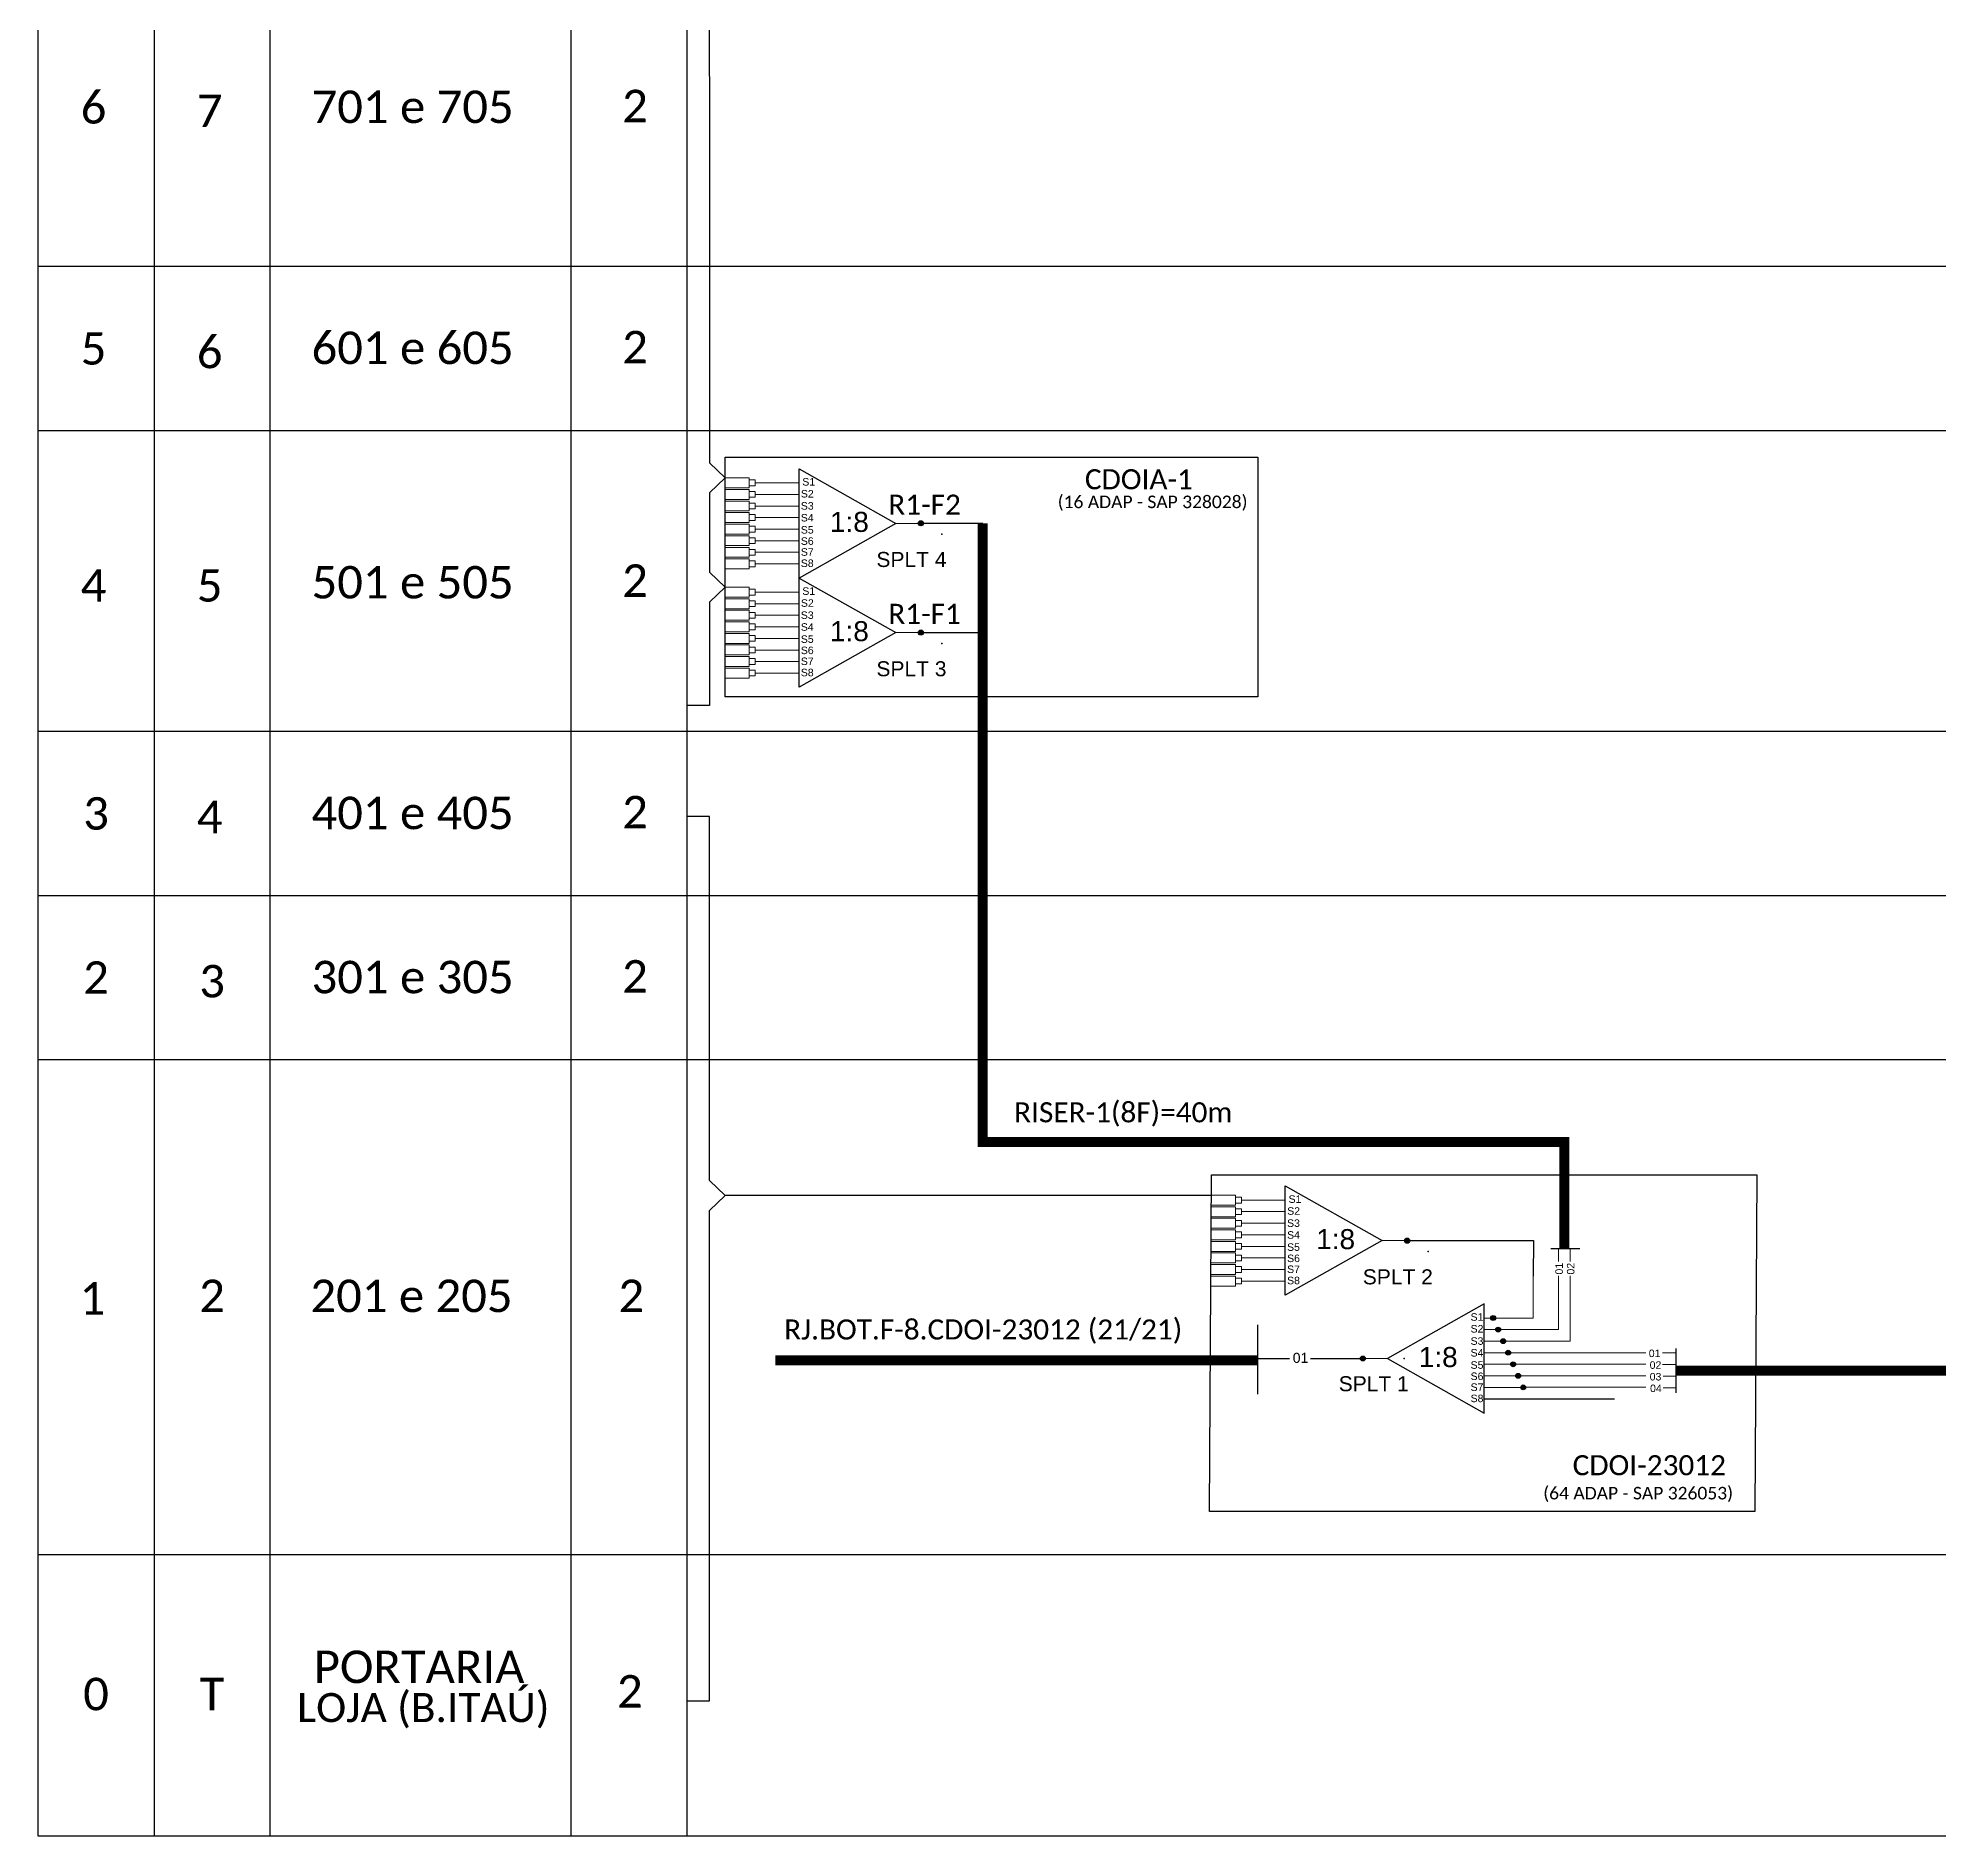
# Model space of a CAD drawing. Extents: x 0 to 841, y 0 to 594.
# Drawn here: x 428.8 to 618.3, y 304.7 to 484.1 of the extents above; entities that cross this region are included whole.
import ezdxf
from ezdxf.enums import TextEntityAlignment as Align

# ---------------------------------------------------------------- set-up
doc = ezdxf.new("R2010")
doc.units = 0
doc.styles.add('ARIAL', font='arial.ttf')
doc.styles.add('WMF-Calibri0', font='calibri.ttf')
doc.linetypes.add('RESERVA', pattern='A,0.5,-0.15,["RESERVA",Standard,S=0.18,R=0,X=0,Y=-0.1],-1.3', length=1.95)

# ---------------------------------------------------------------- blocks, each defined once
blk = doc.blocks.new('SPLITTER_')
blk.add_point((0, 0))
at = {"style": 'ARIAL', "flags": 4}
blk.add_attdef('SPLT', (0, -3.26), '', height=1.5, dxfattribs=at)
blk = doc.blocks.new('SPLT_1-8_SC-APC_ESQ')
at = {"color": 3, "lineweight": 0}
for points in [[(2.41, -3.02), (0, -3.02)], [(2.41, -3.02), (2.41, -4)], [(2.99, -3.51), (7.37, -3.51)], [(2.41, -4), (0, -4)], [(2.41, -4.17), (0, -4.17)], [(2.41, -5.16), (0, -5.16)], [(2.41, -5.32), (0, -5.32)], [(2.41, -4.17), (2.41, -5.16)], [(2.41, -5.32), (2.41, -6.31)], [(7.37, -4.66), (2.99, -4.66)], [(2.41, -6.31), (0, -6.31)], [(2.41, -6.48), (0, -6.48)], [(2.41, -7.46), (0, -7.46)], [(2.41, -6.48), (2.41, -7.46)], [(7.37, -5.82), (2.99, -5.82)], [(7.37, -6.97), (2.99, -6.97)], [(2.41, -7.63), (0, -7.63)], [(2.41, -8.62), (0, -8.62)], [(2.41, -8.78), (0, -8.78)], [(2.41, -7.63), (2.41, -8.62)], [(2.41, -8.78), (2.41, -9.77)], [(7.37, -8.12), (2.99, -8.12)], [(7.37, -9.28), (2.99, -9.28)], [(2.41, -9.77), (0, -9.77)], [(2.41, -9.94), (0, -9.94)], [(2.41, -10.92), (0, -10.92)], [(2.41, -11.09), (0, -11.09)], [(2.41, -9.94), (2.41, -10.92)], [(2.41, -11.09), (2.41, -12.08)], [(7.37, -10.43), (2.99, -10.43)], [(2.41, -12.08), (0, -12.08)], [(7.37, -11.58), (2.99, -11.58)]]:
    blk.add_lwpolyline(points, dxfattribs=at)
for points in [[(2.99, -3.22), (2.41, -3.22), (2.41, -3.8), (2.99, -3.8)], [(2.99, -4.38), (2.41, -4.38), (2.41, -4.95), (2.99, -4.95)], [(2.99, -5.53), (2.41, -5.53), (2.41, -6.1), (2.99, -6.1)], [(2.99, -6.68), (2.41, -6.68), (2.41, -7.26), (2.99, -7.26)], [(2.99, -7.84), (2.41, -7.84), (2.41, -8.41), (2.99, -8.41)], [(2.99, -8.99), (2.41, -8.99), (2.41, -9.56), (2.99, -9.56)], [(2.99, -10.14), (2.41, -10.14), (2.41, -10.72), (2.99, -10.72)], [(2.99, -11.3), (2.41, -11.3), (2.41, -11.87), (2.99, -11.87)]]:
    blk.add_lwpolyline(points, close=True, dxfattribs=at)
at = {"color": 1}
blk.add_lwpolyline([(7.37, -2.1), (17.04, -7.55), (7.37, -13), (7.37, -2.1)], dxfattribs=at)
at = {"color": 1, "lineweight": 0}
blk.add_lwpolyline([(17.04, -7.55), (19.26, -7.55)], dxfattribs=at)
at = {"color": 1, "style": 'ARIAL'}
for s, height, p in [('S1', 0.75, (7.7, -3.78)), ('S3', 0.75, (7.55, -6.18)), ('S2', 0.75, (7.56, -4.97)), ('S4', 0.75, (7.55, -7.36)), ('1:8', 2, (10.45, -8.4)), ('S5', 0.75, (7.55, -8.57)), ('S6', 0.75, (7.55, -9.69)), ('S7', 0.75, (7.55, -10.78)), ('S8', 0.75, (7.55, -11.9))]:
    blk.add_text(s, height=height, dxfattribs=at).set_placement(p)

msp = doc.modelspace()

# ---------------------------------------------------------------- hatches: boundary and pattern name
h = msp.add_hatch(color=3)
h.dxf.hatch_style = 1
edge = h.paths.add_edge_path()
edge.add_arc((516.87, 435.67), 0.256, 0, 360)
h = msp.add_hatch(color=3)
h.dxf.hatch_style = 1
edge = h.paths.add_edge_path()
edge.add_arc((516.87, 424.77), 0.256, 0, 360)
h = msp.add_hatch(color=3)
h.dxf.hatch_style = 1
edge = h.paths.add_edge_path()
edge.add_arc((565.36, 364.12), 0.256, 0, 360)
h = msp.add_hatch(color=3)
h.dxf.hatch_style = 1
edge = h.paths.add_edge_path()
edge.add_arc((573.94, 356.4), 0.242, 0, 360)
h = msp.add_hatch(color=3)
h.dxf.hatch_style = 1
edge = h.paths.add_edge_path()
edge.add_arc((574.44, 355.25), 0.242, 0, 360)
h = msp.add_hatch(color=3)
h.dxf.hatch_style = 1
edge = h.paths.add_edge_path()
edge.add_arc((574.94, 354.1), 0.242, 0, 360)
h = msp.add_hatch(color=3)
h.dxf.hatch_style = 1
edge = h.paths.add_edge_path()
edge.add_arc((560.94, 352.37), 0.242, 0, 360)
h = msp.add_hatch(color=3)
h.dxf.hatch_style = 1
edge = h.paths.add_edge_path()
edge.add_arc((575.44, 352.94), 0.242, 0, 360)
h = msp.add_hatch(color=3)
h.dxf.hatch_style = 1
edge = h.paths.add_edge_path()
edge.add_arc((575.94, 351.79), 0.242, 0, 360)
h = msp.add_hatch(color=3)
h.dxf.hatch_style = 1
edge = h.paths.add_edge_path()
edge.add_arc((576.44, 350.64), 0.242, 0, 360)
h = msp.add_hatch(color=3)
h.dxf.hatch_style = 1
edge = h.paths.add_edge_path()
edge.add_arc((576.94, 349.48), 0.242, 0, 360)

# ---------------------------------------------------------------- linework, layer by layer
msp.add_line((481.99, 304.74), (481.99, 523.92))
for points in [[(428.83, 531.44), (428.83, 304.74), (757.17, 304.74), (757.17, 531.44)], [(451.98, 304.74), (451.98, 531.44)], [(493.57, 304.74), (493.57, 531.44)], [(440.4, 527.33), (440.4, 304.74)], [(428.83, 461.31), (757.17, 461.31)], [(428.83, 444.94), (757.17, 444.94)], [(428.83, 414.93), (757.17, 414.93)], [(428.83, 398.56), (757.17, 398.56)], [(428.83, 382.18), (757.17, 382.18)], [(428.83, 332.8), (757.17, 332.8)]]:
    msp.add_lwpolyline(points)
at = {"color": 3}
for points in [[(493.57, 518.84), (495.77, 518.84), (495.78, 441.7), (497.35, 440.19), (495.78, 438.69), (495.78, 430.8), (497.35, 429.3), (495.78, 427.79), (495.78, 417.51), (493.57, 417.51)], [(493.57, 318.21), (495.78, 318.21), (495.78, 367.11), (497.35, 368.62), (495.78, 370.13), (495.78, 406.41), (493.57, 406.41)], [(497.32, 368.65), (545.84, 368.65)], [(550.48, 352.38), (553.64, 352.38)], [(555.71, 352.37), (560.94, 352.37)]]:
    msp.add_lwpolyline(points, dxfattribs=at)
at = {"color": 6, "const_width": 1}
msp.add_lwpolyline([(686.49, 480.6), (686.38, 351.15), (592.16, 351.15)], dxfattribs=at)
at = {"color": 1}
for points in [[(497.35, 442.25), (550.48, 442.25), (550.48, 418.36), (497.35, 418.36)], [(545.84, 370.69), (600.22, 370.69), (600.04, 337.11), (545.66, 337.11)]]:
    msp.add_lwpolyline(points, close=True, dxfattribs=at)
at = {"color": 5, "const_width": 1}
msp.add_lwpolyline([(523.04, 435.67), (523.04, 373.96), (581.04, 373.96), (581.04, 363.32)], dxfattribs=at)
at = {"color": 5, "linetype": 'Continuous', "ltscale": 4}
for points in [[(516.87, 435.67), (523.04, 435.67)], [(516.87, 424.77), (523.04, 424.77)]]:
    msp.add_lwpolyline(points, dxfattribs=at)
at = {"color": 3, "linetype": 'Continuous', "ltscale": 4}
msp.add_lwpolyline([(565.36, 364.12), (577.95, 364.12), (577.94, 360.57)], dxfattribs=at)
at = {"color": 5}
msp.add_lwpolyline([(579.7, 363.32), (582.59, 363.32)], dxfattribs=at)
at = {"color": 5, "lineweight": 0}
for points in [[(580.46, 363.32), (580.46, 362.03)], [(581.62, 363.32), (581.62, 362.04)], [(574.68, 355.25), (580.46, 355.25), (580.46, 360.61)], [(575.18, 354.1), (581.63, 354.1), (581.63, 360.6)]]:
    msp.add_lwpolyline(points, dxfattribs=at)
at = {"color": 3, "lineweight": 0}
for points in [[(577.94, 360.57), (577.94, 356.4)], [(574.18, 356.4), (577.94, 356.4)]]:
    msp.add_lwpolyline(points, dxfattribs=at)
at = {"color": 1}
for points in [[(573.06, 357.81), (563.39, 352.37), (573.06, 346.92), (573.06, 357.81)], [(550.48, 348.8), (550.48, 355.71)]]:
    msp.add_lwpolyline(points, dxfattribs=at)
at = {"color": 7, "lineweight": 0}
for points in [[(573.94, 356.4), (573.06, 356.4)], [(573.06, 355.25), (574.44, 355.25)], [(573.06, 354.1), (574.94, 354.1)], [(573.06, 352.94), (575.44, 352.94)], [(573.06, 351.79), (575.94, 351.79)], [(573.06, 350.64), (576.44, 350.64)], [(573.06, 349.48), (576.94, 349.48)]]:
    msp.add_lwpolyline(points, dxfattribs=at)
at = {"color": 1, "const_width": 1}
msp.add_lwpolyline([(502.35, 352.18), (550.48, 352.18)], dxfattribs=at)
at = {"color": 6, "lineweight": 0}
for points in [[(575.68, 352.94), (589.16, 352.93)], [(592.15, 352.93), (590.83, 352.93)], [(576.18, 351.79), (589.16, 351.79)], [(576.43, 350.65), (589.16, 350.65)], [(592.16, 351.76), (590.84, 351.76)], [(592.16, 350.6), (590.88, 350.6)], [(576.93, 349.5), (589.15, 349.5)], [(592.16, 349.45), (590.91, 349.45)]]:
    msp.add_lwpolyline(points, dxfattribs=at)
at = {"color": 6}
msp.add_lwpolyline([(592.16, 353.37), (592.16, 348.93)], dxfattribs=at)
at = {"color": 1, "lineweight": 0}
msp.add_lwpolyline([(563.39, 352.37), (561.17, 352.37)], dxfattribs=at)
at = {"color": 8, "linetype": 'RESERVA', "ltscale": 4}
msp.add_lwpolyline([(573.06, 348.33), (586.05, 348.33)], dxfattribs=at)
at = {"color": 3}
for centre, radius in [((516.87, 435.67), 0.256), ((516.87, 424.77), 0.256), ((565.36, 364.12), 0.256), ((573.94, 356.4), 0.242), ((574.44, 355.25), 0.242), ((574.94, 354.1), 0.242), ((560.94, 352.37), 0.242), ((575.44, 352.94), 0.242), ((575.94, 351.79), 0.242), ((576.44, 350.64), 0.242), ((576.94, 349.48), 0.242)]:
    msp.add_circle(centre, radius, dxfattribs=at)

# ---------------------------------------------------------------- block references
for p in [(497.35, 443.21), (497.35, 432.31), (545.84, 371.67)]:
    msp.add_blockref('SPLT_1-8_SC-APC_ESQ', p)
ref = msp.add_blockref('SPLITTER_', (518.97, 434.57), dxfattribs=dict(xscale=-1))
ref.add_attrib('SPLT', 'SPLT 4', (512.44, 431.31), dxfattribs={"height": 1.5, "style": 'ARIAL'})
ref = msp.add_blockref('SPLITTER_', (518.97, 423.67), dxfattribs=dict(xscale=-1))
ref.add_attrib('SPLT', 'SPLT 3', (512.44, 420.41), dxfattribs={"height": 1.5, "style": 'ARIAL'})
ref = msp.add_blockref('SPLITTER_', (567.47, 363.03), dxfattribs=dict(xscale=-1))
ref.add_attrib('SPLT', 'SPLT 2', (560.94, 359.76), dxfattribs={"height": 1.5, "style": 'ARIAL'})
ref = msp.add_blockref('SPLITTER_', (565.07, 352.37), dxfattribs=dict(xscale=-1))
ref.add_attrib('SPLT', 'SPLT 1', (558.54, 349.1), dxfattribs={"height": 1.5, "style": 'ARIAL'})

# ---------------------------------------------------------------- texts
at = {"color": 7, "style": 'WMF-Calibri0'}
for s, height, p in [('701 e 705', 3.24, (456.11, 475.59)), ('601 e 605', 3.24, (456.11, 451.55)), ('501 e 505', 3.24, (456.11, 428.17)), ('401 e 405', 3.24, (456.11, 405.16)), ('301 e 305', 3.24, (456.11, 388.79)), ('201 e 205', 3.24, (456, 356.99)), ('PORTARIA', 3.24, (456.33, 319.99)), ('LOJA (B.ITAÚ)', 2.9, (454.67, 316.1))]:
    msp.add_text(s, height=height, dxfattribs=at).set_placement(p)
at = {"color": 1}
for s, height, style, p in [('CDOIA-1', 2, 'WMF-Calibri0', (533.23, 439.06)), ('RJ.BOT.F-8.CDOI-23012 (21/21)', 2, 'WMF-Calibri0', (503.24, 354.26)), ('S1', 0.75, 'ARIAL', (571.69, 356.13)), ('S2', 0.75, 'ARIAL', (571.69, 354.95)), ('S3', 0.75, 'ARIAL', (571.69, 353.73)), ('1:8', 2, 'ARIAL', (566.52, 351.51)), ('S4', 0.75, 'ARIAL', (571.69, 352.56)), ('S5', 0.75, 'ARIAL', (571.69, 351.34)), ('S6', 0.75, 'ARIAL', (571.69, 350.22)), ('S7', 0.75, 'ARIAL', (571.69, 349.13)), ('S8', 0.75, 'ARIAL', (571.69, 348.01)), ('CDOI-23012', 2, 'WMF-Calibri0', (581.87, 340.72))]:
    msp.add_text(s, height=height, dxfattribs=dict(at, style=style)).set_placement(p)
at = {"color": 5, "style": 'WMF-Calibri0'}
for s, p in [('R1-F2', (513.62, 436.53)), ('R1-F1', (513.62, 425.64)), ('RISER-1(8F)=40m', (526.17, 375.92))]:
    msp.add_text(s, height=2, dxfattribs=at).set_placement(p)
at = {"color": 1, "style": 'WMF-Calibri0'}
for s, p in [('(16 ADAP - SAP 328028)', (539.98, 437.18)), ('(64 ADAP - SAP 326053)', (588.4, 338.31))]:
    msp.add_text(s, height=1.25, dxfattribs=at).set_placement(p, align=Align.CENTER)
at = {"style": 'ARIAL'}
for s, p in [('01', (580.52, 361.32)), ('02', (581.67, 361.32))]:
    msp.add_text(s, height=0.75, rotation=90, dxfattribs=at).set_placement(p, align=Align.MIDDLE_CENTER)
for s, height, p in [('01', 1, (554.73, 352.43)), ('01', 0.75, (590.04, 352.88)), ('02', 0.75, (590.13, 351.71)), ('03', 0.75, (590.13, 350.55)), ('04', 0.75, (590.17, 349.39))]:
    msp.add_text(s, height=height, dxfattribs=at).set_placement(p, align=Align.MIDDLE_CENTER)
at = {"color": 7, "style": 'WMF-Calibri0'}
for tag, flags, p in [('6', 4, (434.37, 477.16)), ('7', 4, (445.95, 476.81)), ('2', 4, (488.37, 477.29)), ('5', 4, (434.37, 453.11)), ('2', 4, (488.37, 453.24)), ('6', 4, (445.95, 452.76)), ('4', 4, (434.37, 429.47)), ('5', 4, (445.95, 429.47)), ('2', 4, (488.37, 429.95)), ('3', 4, (434.62, 406.73)), ('4', 4, (445.95, 406.37)), ('2', 4, (488.37, 406.86)), ('2', 4, (434.62, 390.36)), ('3', 4, (446.19, 390)), ('2', 4, (488.37, 390.48)), ('1', 4, (434.26, 358.37)), ('2', 4, (446.19, 358.61)), ('2', 4, (488, 358.61)), ('0', 4, (434.62, 318.9)), ('T', 12, (446.19, 318.9)), ('2', 4, (487.85, 319.17))]:
    msp.add_attdef(tag, text='XX', height=3.24, dxfattribs=dict(at, flags=flags)).set_placement(p, align=Align.MIDDLE_CENTER)

doc.saveas('drawing.dxf')
